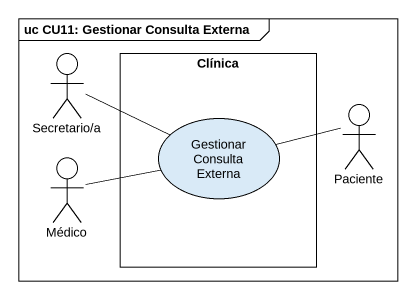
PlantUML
@startuml
mainframe uc CU11: Gestionar Consulta Externa
actor "Secretario/a" as Secretario_a
rectangle Clínica {
  usecase "Gestionar Consulta Externa" as Gestionar_Consulta_Externa
}
actor Paciente
actor Médico
Secretario_a -right- Gestionar_Consulta_Externa
Paciente -left- Gestionar_Consulta_Externa
Médico -right- Gestionar_Consulta_Externa
@enduml
